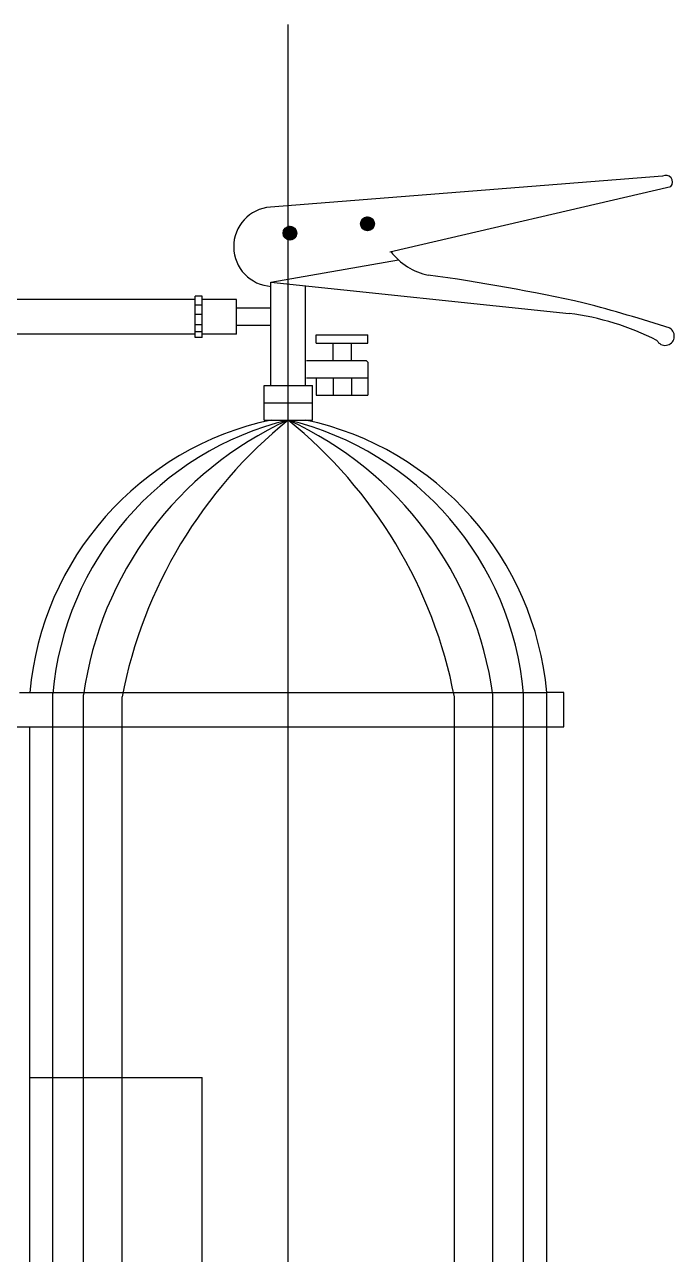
# Model space of a CAD drawing. Header units: millimetres. Extents: x 23536 to 47095, y 9984 to 20154.
# Drawn here: x 23634.927 to 23635.771, y 10081.06 to 10082.66 of the extents above; entities that cross this region are included whole.
import ezdxf

# ---------------------------------------------------------------- set-up
doc = ezdxf.new("R2010")
doc.units = ezdxf.units.MM
doc.header["$LTSCALE"] = 30
doc.header["$MEASUREMENT"] = 0
doc.linetypes.add('DASHDOT', pattern=[1, 0.5, -0.25, 0, -0.25])
doc.layers.get('0').update_dxf_attribs({"linetype": 'CONTINUOUS'})
for name, color, linetype in [('AMARELO', 2, 'CONTINUOUS'), ('AZUL', 8, 'CONTINUOUS'), ('COLOR8', 8, 'CONTINUOUS'), ('VERDE', 3, 'CONTINUOUS')]:
    doc.layers.add(name, color=color, linetype=linetype)

msp = doc.modelspace()

# ---------------------------------------------------------------- linework, layer by layer
for p, q in [((23635.3635, 10082.4008), (23635.3721, 10082.4095)), ((23635.3635, 10082.4002), (23635.3728, 10082.4095)), ((23635.3635, 10082.3996), (23635.3733, 10082.4094)), ((23635.3636, 10082.4015), (23635.3714, 10082.4094)), ((23635.3636, 10082.3991), (23635.3739, 10082.4094)), ((23635.3637, 10082.4023), (23635.3707, 10082.4093)), ((23635.3637, 10082.3985), (23635.3744, 10082.4092)), ((23635.3638, 10082.398), (23635.3749, 10082.4091)), ((23635.3639, 10082.4031), (23635.3698, 10082.4091)), ((23635.364, 10082.3975), (23635.3754, 10082.409)), ((23635.3642, 10082.3971), (23635.3759, 10082.4088)), ((23635.3643, 10082.4042), (23635.3688, 10082.4087)), ((23635.3644, 10082.3966), (23635.3763, 10082.4086)), ((23635.3646, 10082.3962), (23635.3767, 10082.4084)), ((23635.3648, 10082.3958), (23635.3771, 10082.4081)), ((23635.3651, 10082.4056), (23635.3674, 10082.4079)), ((23635.3651, 10082.3954), (23635.3775, 10082.4079)), ((23635.3653, 10082.3951), (23635.3779, 10082.4076)), ((23635.3656, 10082.3947), (23635.3782, 10082.4074)), ((23635.3659, 10082.3944), (23635.3786, 10082.4071)), ((23635.3662, 10082.3941), (23635.3789, 10082.4067)), ((23635.3666, 10082.3938), (23635.3792, 10082.4064)), ((23635.3669, 10082.3935), (23635.3795, 10082.4061)), ((23635.3673, 10082.3932), (23635.3798, 10082.4057)), ((23635.3676, 10082.393), (23635.38, 10082.4053)), ((23635.368, 10082.3927), (23635.3803, 10082.4049)), ((23635.3685, 10082.3925), (23635.3805, 10082.4045)), ((23635.2628, 10082.3894), (23635.2707, 10082.3973)), ((23635.2628, 10082.3887), (23635.2714, 10082.3973)), ((23635.2628, 10082.3881), (23635.272, 10082.3973)), ((23635.2628, 10082.3875), (23635.2726, 10082.3973)), ((23635.2629, 10082.3902), (23635.2699, 10082.3972)), ((23635.2629, 10082.3869), (23635.2732, 10082.3972)), ((23635.263, 10082.3864), (23635.2737, 10082.3971)), ((23635.2631, 10082.3859), (23635.2742, 10082.397)), ((23635.2631, 10082.391), (23635.2691, 10082.3969)), ((23635.2633, 10082.3854), (23635.2747, 10082.3968)), ((23635.2634, 10082.385), (23635.2751, 10082.3967)), ((23635.2635, 10082.392), (23635.2681, 10082.3966)), ((23635.2636, 10082.3845), (23635.2756, 10082.3965)), ((23635.2638, 10082.3841), (23635.276, 10082.3962)), ((23635.2641, 10082.3837), (23635.2764, 10082.396)), ((23635.2643, 10082.3833), (23635.2768, 10082.3958)), ((23635.2643, 10082.3935), (23635.2666, 10082.3958)), ((23635.2646, 10082.3829), (23635.2771, 10082.3955)), ((23635.2649, 10082.3826), (23635.2775, 10082.3952)), ((23635.2652, 10082.3823), (23635.2778, 10082.3949)), ((23635.2655, 10082.3819), (23635.2781, 10082.3946)), ((23635.2658, 10082.3816), (23635.2785, 10082.3943)), ((23635.2662, 10082.3813), (23635.2787, 10082.3939)), ((23635.2665, 10082.3811), (23635.279, 10082.3936)), ((23635.2669, 10082.3808), (23635.2793, 10082.3932)), ((23635.2673, 10082.3806), (23635.2795, 10082.3928)), ((23635.2677, 10082.3804), (23635.2797, 10082.3924)), ((23635.2681, 10082.3802), (23635.2799, 10082.3919)), ((23635.2686, 10082.38), (23635.2801, 10082.3915)), ((23635.2691, 10082.3798), (23635.2803, 10082.391)), ((23635.2696, 10082.3797), (23635.2804, 10082.3905)), ((23635.2701, 10082.3796), (23635.2805, 10082.39)), ((23635.2706, 10082.3795), (23635.2806, 10082.3895)), ((23635.2712, 10082.3794), (23635.2807, 10082.3889)), ((23635.2718, 10082.3794), (23635.2807, 10082.3883)), ((23635.3689, 10082.3923), (23635.3807, 10082.4041)), ((23635.3693, 10082.3921), (23635.3809, 10082.4036)), ((23635.3698, 10082.3919), (23635.381, 10082.4032)), ((23635.3703, 10082.3918), (23635.3812, 10082.4027)), ((23635.3708, 10082.3917), (23635.3813, 10082.4021)), ((23635.3714, 10082.3916), (23635.3814, 10082.4016)), ((23635.372, 10082.3916), (23635.3814, 10082.401)), ((23635.3726, 10082.3915), (23635.3814, 10082.4004)), ((23635.3732, 10082.3916), (23635.3814, 10082.3997)), ((23635.374, 10082.3917), (23635.3813, 10082.399)), ((23635.3748, 10082.3919), (23635.3811, 10082.3982)), ((23635.3757, 10082.3922), (23635.3808, 10082.3972)), ((23635.377, 10082.3928), (23635.3802, 10082.396)), ((23635.2725, 10082.3795), (23635.2806, 10082.3876)), ((23635.2732, 10082.3795), (23635.2805, 10082.3869)), ((23635.274, 10082.3797), (23635.2804, 10082.386)), ((23635.275, 10082.38), (23635.28, 10082.3851)), ((23635.2762, 10082.3806), (23635.2795, 10082.3839))]:
    msp.add_line(p, q)
at = {"layer": 'AMARELO'}
for p, q in [((23635.1485, 10082.3019), (23634.8214, 10082.3019)), ((23635.1485, 10082.2571), (23634.8214, 10082.2571)), ((23635.6279, 10081.7909), (23635.6055, 10081.7909)), ((23635.6055, 10081.7461), (23635.6055, 10081.7909)), ((23635.6279, 10081.7461), (23635.6279, 10081.7909)), ((23634.9334, 10080.3666), (23634.9334, 10081.7461)), ((23635.6055, 10080.3666), (23635.6055, 10081.7461)), ((23635.6055, 10081.7461), (23635.6279, 10081.7461))]:
    msp.add_line(p, q, dxfattribs=at)
for centre, start, end in [((23635.33, 10081.7559), 102.0233, 174.9502), ((23635.2089, 10081.7559), 5.0498, 77.9767)]:
    msp.add_arc(centre, 0.3981, start, end, dxfattribs=at)
at = {"layer": 'AZUL'}
for p, q in [((23634.92, 10081.7909), (23635.6055, 10081.7909)), ((23634.911, 10081.7461), (23635.6055, 10081.7461)), ((23634.9334, 10081.2903), (23635.1574, 10081.2903)), ((23635.1574, 10080.8423), (23635.1574, 10081.2903))]:
    msp.add_line(p, q, dxfattribs=at)
at = {"layer": 'COLOR8', "linetype": 'DASHDOT', "ltscale": 0.5}
msp.add_line((23635.2694, 10079.9444), (23635.2694, 10082.6596), dxfattribs=at)
at = {"layer": 'COLOR8'}
for p, q in [((23634.9634, 10080.3685), (23634.9634, 10081.7896)), ((23635.0034, 10080.3717), (23635.0034, 10081.7877)), ((23635.0534, 10080.3666), (23635.0534, 10081.7852)), ((23635.4855, 10080.3666), (23635.4855, 10081.7852)), ((23635.5355, 10080.3717), (23635.5355, 10081.7877)), ((23635.5755, 10080.3685), (23635.5755, 10081.7896))]:
    msp.add_line(p, q, dxfattribs=at)
for centre, radius, start, end in [((23635.364, 10081.7544), 0.4021, 103.5965, 174.9852), ((23635.4612, 10081.7248), 0.4621, 114.5221, 172.1797), ((23635.6544, 10081.6694), 0.612, 128.9784, 169.1018), ((23635.1749, 10081.7544), 0.4021, 5.0148, 76.4035), ((23635.0777, 10081.7248), 0.4621, 7.8203, 65.4779), ((23634.8845, 10081.6694), 0.612, 10.8982, 51.0216)]:
    msp.add_arc(centre, radius, start, end, dxfattribs=at)
at = {"layer": 'VERDE'}
for p, q in [((23635.756, 10082.4624), (23635.2462, 10082.4223)), ((23635.4016, 10082.3641), (23635.767, 10082.449)), ((23635.247, 10082.3244), (23635.4126, 10082.3536)), ((23635.247, 10082.3244), (23635.6347, 10082.284)), ((23635.247, 10082.19), (23635.247, 10082.3244)), ((23635.2918, 10082.19), (23635.2918, 10082.3198)), ((23635.1485, 10082.2526), (23635.1485, 10082.3064)), ((23635.1574, 10082.3064), (23635.1485, 10082.3064)), ((23635.1574, 10082.2947), (23635.1485, 10082.2947)), ((23635.1574, 10082.2526), (23635.1574, 10082.3064)), ((23635.2022, 10082.3019), (23635.1574, 10082.3019)), ((23635.2022, 10082.2571), (23635.2022, 10082.3019)), ((23635.1574, 10082.2827), (23635.1485, 10082.2827)), ((23635.247, 10082.2907), (23635.2022, 10082.2907)), ((23635.1574, 10082.2693), (23635.1485, 10082.2693)), ((23635.247, 10082.2683), (23635.2022, 10082.2683)), ((23635.1574, 10082.2598), (23635.1485, 10082.2598)), ((23635.1574, 10082.2526), (23635.1485, 10082.2526)), ((23635.2022, 10082.2571), (23635.1574, 10082.2571)), ((23635.3057, 10082.2563), (23635.3729, 10082.2563)), ((23635.3057, 10082.2451), (23635.3057, 10082.2563)), ((23635.3057, 10082.2451), (23635.3729, 10082.2451)), ((23635.3277, 10082.2227), (23635.3277, 10082.2451)), ((23635.3517, 10082.2227), (23635.3517, 10082.2451)), ((23635.3729, 10082.2451), (23635.3729, 10082.2563)), ((23635.2931, 10082.2226), (23635.3707, 10082.2226)), ((23635.3729, 10082.2204), (23635.3707, 10082.2226)), ((23635.3729, 10082.2204), (23635.3729, 10082.1778)), ((23635.2931, 10082.2002), (23635.3729, 10082.2002)), ((23635.3057, 10082.2002), (23635.3057, 10082.1778)), ((23635.3277, 10082.2002), (23635.3277, 10082.1778)), ((23635.3517, 10082.2002), (23635.3517, 10082.1778)), ((23635.2381, 10082.1452), (23635.2381, 10082.19)), ((23635.2381, 10082.19), (23635.3008, 10082.19)), ((23635.3008, 10082.1452), (23635.3008, 10082.19)), ((23635.2381, 10082.1676), (23635.3008, 10082.1676)), ((23635.3057, 10082.1778), (23635.3729, 10082.1778)), ((23635.2381, 10082.1452), (23635.3008, 10082.1452))]:
    msp.add_line(p, q, dxfattribs=at)
for centre in [(23635.3725, 10082.4005), (23635.2717, 10082.3884)]:
    msp.add_circle(centre, 0.00896, dxfattribs=at)
for centre, radius, start, end in [((23635.7604, 10082.4548), 0.00875, 318.8696, 119.7391), ((23635.2502, 10082.3708), 0.0517, 94.4001, 266.9484), ((23635.468, 10082.4141), 0.082, 217.3019, 258.3161), ((23635.1287, 10079.9541), 2.4015, 77.3633, 82.2786), ((23635.2194, 10080.6087), 1.7437, 71.7393, 75.5641), ((23635.5903, 10081.9374), 0.3494, 63.0245, 82.7001), ((23635.7594, 10082.2544), 0.012, 207.4016, 58.3259)]:
    msp.add_arc(centre, radius, start, end, dxfattribs=at)

doc.saveas('drawing.dxf')
